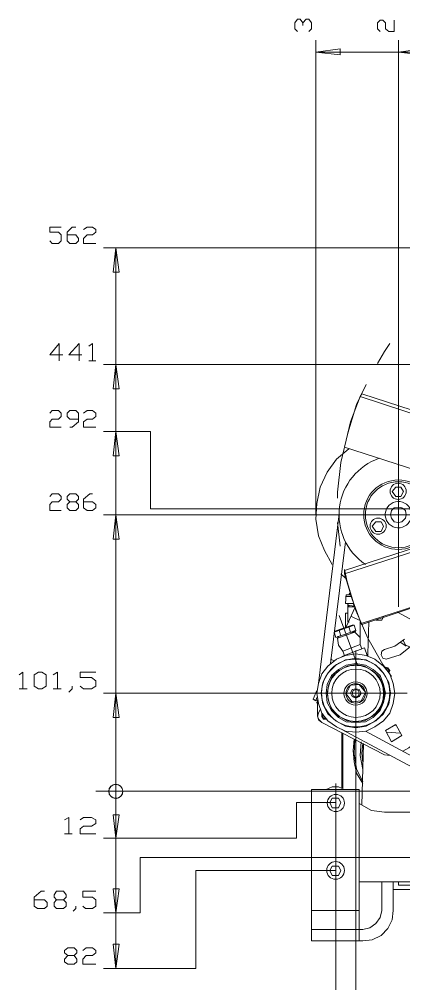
# Model space of a CAD drawing. Header units: millimetres. Extents: x 0.2 to 11.3, y 0.2 to 8.
# Drawn here: x 3.907 to 4.644, y 4.7 to 6.549 of the extents above; entities that cross this region are included whole.
import ezdxf

# ---------------------------------------------------------------- set-up
doc = ezdxf.new("R2010")
doc.units = ezdxf.units.MM
doc.layers.add('PDF_几何图形', color=7, linetype='Continuous')

msp = doc.modelspace()

# ---------------------------------------------------------------- linework, layer by layer
at = {"layer": 'PDF_几何图形', "lineweight": 13}
for points in [[(4.44, 6.5256), (4.435, 6.5306), (4.435, 6.5422), (4.44, 6.5489), (4.445, 6.5489), (4.45, 6.5422), (4.45, 6.5372), (4.45, 6.5422), (4.4567, 6.5489), (4.4617, 6.5489), (4.4667, 6.5422), (4.4667, 6.5306), (4.4617, 6.5256)], [(4.5983, 6.5256), (4.5933, 6.5306), (4.5933, 6.5422), (4.5983, 6.5472), (4.6033, 6.5472), (4.6083, 6.5422), (4.6083, 6.5306), (4.615, 6.5256), (4.625, 6.5256), (4.625, 6.5472)], [(4.475, 6.5089), (4.475, 5.5989)], [(4.6333, 6.5089), (4.6333, 5.5989)], [(4.475, 6.4856), (5.77, 6.4856)], [(3.9867, 6.1506), (3.965, 6.1506), (3.965, 6.1406), (3.9817, 6.1406), (3.9867, 6.1356), (3.9867, 6.1239), (3.9817, 6.1189), (3.97, 6.1189), (3.965, 6.1239)], [(3.9983, 6.1356), (4.015, 6.1356), (4.02, 6.1289), (4.02, 6.1239), (4.015, 6.1189), (4.0033, 6.1189), (3.9983, 6.1239), (3.9983, 6.1406), (4.0083, 6.1506), (4.015, 6.1506)], [(4.03, 6.1456), (4.0367, 6.1506), (4.0467, 6.1506), (4.0533, 6.1456), (4.0533, 6.1406), (4.0467, 6.1356), (4.0367, 6.1356), (4.03, 6.1289), (4.03, 6.1189), (4.0533, 6.1189)], [(4.0683, 6.1106), (4.95, 6.1106)], [(4.0917, 6.1106), (4.0917, 4.7289)], [(3.99, 5.9056), (3.965, 5.9056), (3.9833, 5.9272), (3.9833, 5.8939)], [(4.0217, 5.8939), (4.0217, 5.9272), (4.0017, 5.9056), (4.0267, 5.9056)], [(4.04, 5.9222), (4.0467, 5.9272), (4.0467, 5.8939), (4.04, 5.8939), (4.0533, 5.8939)], [(4.6167, 5.9272), (4.6067, 5.9122), (4.5933, 5.8889)], [(4.0683, 5.8872), (4.9833, 5.8872), (5.015, 5.8872), (5.015, 5.8256), (5.0183, 5.8489), (5.0217, 5.8622), (5.0317, 5.8722), (5.045, 5.8756)], [(4.5717, 5.8489), (4.5533, 5.8106), (4.5367, 5.7556), (4.5233, 5.6989), (4.5167, 5.6422), (4.5167, 5.6306)], [(4.53, 5.7289), (4.5417, 5.7772), (4.56, 5.8256), (4.5633, 5.8306)], [(4.895, 5.7156), (4.56, 5.8256), (4.5633, 5.8306), (4.8983, 5.7222)], [(3.965, 5.7939), (3.97, 5.7989), (3.9817, 5.7989), (3.9867, 5.7939), (3.9867, 5.7872), (3.9817, 5.7822), (3.97, 5.7822), (3.965, 5.7772), (3.965, 5.7672), (3.9867, 5.7672)], [(4.0033, 5.7672), (4.0083, 5.7672), (4.02, 5.7772), (4.02, 5.7939), (4.015, 5.7989), (4.0033, 5.7989), (3.9983, 5.7939), (3.9983, 5.7872), (4.0033, 5.7822), (4.02, 5.7822)], [(4.03, 5.7939), (4.0367, 5.7989), (4.0467, 5.7989), (4.0533, 5.7939), (4.0533, 5.7872), (4.0467, 5.7822), (4.0367, 5.7822), (4.03, 5.7772), (4.03, 5.7672), (4.0533, 5.7672)], [(4.0683, 5.7589), (4.1583, 5.7589), (4.1583, 5.6106), (4.8533, 5.6106)], [(4.6333, 5.4222), (4.6333, 5.7622)], [(4.5067, 5.5039), (4.4917, 5.5306), (4.48, 5.5589), (4.475, 5.5906), (4.4767, 5.6206), (4.4833, 5.6522), (4.4967, 5.6806), (4.515, 5.7056), (4.5383, 5.7256)], [(4.53, 5.7289), (4.865, 5.6206), (4.53, 5.7289)], [(4.53, 5.7289), (4.53, 5.7289)], [(3.965, 5.6339), (3.97, 5.6389), (3.9817, 5.6389), (3.9867, 5.6339), (3.9867, 5.6289), (3.9817, 5.6239), (3.97, 5.6239), (3.965, 5.6189), (3.965, 5.6072), (3.9867, 5.6072)], [(4.015, 5.6239), (4.02, 5.6189), (4.02, 5.6122), (4.015, 5.6072), (4.0033, 5.6072), (3.9983, 5.6122), (3.9983, 5.6189), (4.0033, 5.6239), (4.015, 5.6239), (4.02, 5.6289), (4.02, 5.6339), (4.015, 5.6389), (4.0033, 5.6389), (3.9983, 5.6339), (3.9983, 5.6289), (4.0033, 5.6239)], [(4.03, 5.6239), (4.0467, 5.6239), (4.0533, 5.6189), (4.0533, 5.6122), (4.0467, 5.6072), (4.0367, 5.6072), (4.03, 5.6122), (4.03, 5.6289), (4.0417, 5.6389), (4.0467, 5.6389)], [(4.0683, 5.5989), (4.4583, 5.5989)], [(4.4467, 5.5989), (4.7983, 5.5989)], [(4.48, 5.2756), (4.52, 5.6006)], [(4.5167, 5.5839), (4.5217, 5.5389)], [(4.53, 5.4856), (4.53, 5.4922), (4.865, 5.6006), (4.865, 5.5939), (4.53, 5.4856), (4.545, 5.4372), (4.5617, 5.3906), (4.8983, 5.4989), (4.5633, 5.3889), (4.5617, 5.3906)], [(4.5317, 5.5472), (4.5033, 5.3139)], [(4.53, 5.4939), (4.535, 5.4706), (4.5517, 5.4156), (4.575, 5.3622), (4.6033, 5.3122), (4.62, 5.2889)], [(4.5233, 5.4856), (4.5317, 5.4772)], [(4.5317, 5.4422), (4.5433, 5.4422), (4.5417, 5.4456), (4.5333, 5.4456), (4.5317, 5.4289), (4.5367, 5.4289), (4.5367, 5.4256), (4.5383, 5.4256), (4.5383, 5.4222)], [(4.5383, 5.4456), (4.54, 5.4489)], [(4.55, 5.4222), (4.5367, 5.4222), (4.5367, 5.4256), (4.5483, 5.4239), (4.5467, 5.4289), (4.5317, 5.4289)], [(4.5333, 5.3839), (4.55, 5.4206)], [(4.5367, 5.4222), (4.5367, 5.3939), (4.5383, 5.3939), (4.5383, 5.3922)], [(4.555, 5.3106), (4.52, 5.4056)], [(4.5317, 5.3822), (4.5317, 5.4106), (4.5367, 5.4106)], [(4.5433, 5.4039), (4.5583, 5.3972)], [(4.605, 5.4039), (4.6017, 5.3972), (4.59, 5.3972)], [(4.6317, 5.4122), (4.675, 5.3889), (4.6833, 5.3806), (4.6867, 5.3672), (4.6683, 5.1739), (4.6633, 5.1606), (4.6533, 5.1522), (4.6417, 5.1456)], [(4.5117, 5.3756), (4.545, 5.3872), (4.5483, 5.3872), (4.51, 5.3739), (4.5133, 5.3639), (4.5517, 5.3772), (4.55, 5.3739), (4.5167, 5.3622), (4.5183, 5.3489), (4.5267, 5.3372)], [(4.5383, 5.3839), (4.5417, 5.3739), (4.55, 5.3739), (4.5483, 5.3772)], [(4.5517, 5.3772), (4.5483, 5.3872)], [(4.56, 5.3939), (4.56, 5.3639)], [(4.5767, 5.3939), (4.575, 5.3322), (4.575, 5.3272)], [(4.5183, 5.3622), (4.5167, 5.3656), (4.5233, 5.3672), (4.52, 5.3772)], [(4.56, 5.3506), (4.56, 5.3639), (4.55, 5.3739)], [(4.5583, 5.3656), (4.56, 5.3672)], [(4.5733, 5.3289), (4.5683, 5.3439), (4.525, 5.3272)], [(4.53, 5.3289), (4.5267, 5.3372), (4.56, 5.3506), (4.5633, 5.3422)], [(4.66, 5.3489), (4.6367, 5.3306), (4.61, 5.3222), (4.6033, 5.3239), (4.6, 5.3306), (4.6017, 5.3372), (4.6067, 5.3406), (4.6267, 5.3472), (4.645, 5.3606)], [(4.6483, 5.3472), (4.6383, 5.3539)], [(4.6433, 5.3589), (4.6433, 5.3572), (4.6467, 5.3489), (4.655, 5.3456), (4.6567, 5.3456)], [(4.6267, 5.2572), (4.6233, 5.2756), (4.6167, 5.2939), (4.605, 5.3089), (4.5883, 5.3222), (4.5717, 5.3289), (4.5517, 5.3322), (4.5317, 5.3289), (4.515, 5.3222), (4.4983, 5.3089), (4.4867, 5.2939), (4.48, 5.2756), (4.4767, 5.2572), (4.48, 5.2372), (4.4867, 5.2189), (4.4983, 5.2039), (4.515, 5.1922), (4.5317, 5.1839), (4.5517, 5.1822), (4.5717, 5.1839), (4.5883, 5.1922), (4.605, 5.2039), (4.6167, 5.2189), (4.6233, 5.2372), (4.6267, 5.2572), (4.6183, 5.2572), (4.615, 5.2772), (4.605, 5.2956), (4.59, 5.3106), (4.5717, 5.3206), (4.5517, 5.3222), (4.5317, 5.3206), (4.5133, 5.3106), (4.4983, 5.2956), (4.4883, 5.2772), (4.485, 5.2572), (4.4883, 5.2356), (4.4983, 5.2172), (4.5133, 5.2039), (4.5317, 5.1939), (4.5517, 5.1906), (4.5717, 5.1939), (4.59, 5.2039), (4.605, 5.2172), (4.615, 5.2356), (4.6183, 5.2572)], [(4.525, 5.3272), (4.525, 5.3272)], [(4.5517, 5.1572), (4.5517, 5.3389)], [(4.6067, 5.2572), (4.6033, 5.2739), (4.5967, 5.2889), (4.5833, 5.3006), (4.5683, 5.3089), (4.5517, 5.3122), (4.535, 5.3089), (4.52, 5.3006), (4.5067, 5.2889), (4.5, 5.2739), (4.4967, 5.2572), (4.5, 5.2406), (4.5067, 5.2239), (4.52, 5.2122), (4.535, 5.2039), (4.5517, 5.2022), (4.5683, 5.2039), (4.5833, 5.2122), (4.5967, 5.2239), (4.6033, 5.2406), (4.6067, 5.2572), (4.6083, 5.2572), (4.605, 5.2739), (4.5983, 5.2906), (4.585, 5.3022), (4.57, 5.3106), (4.5517, 5.3139), (4.5333, 5.3106), (4.5183, 5.3022), (4.505, 5.2906), (4.4967, 5.2739), (4.495, 5.2572), (4.4967, 5.2389), (4.505, 5.2239), (4.5183, 5.2106), (4.5333, 5.2022), (4.5517, 5.2006), (4.57, 5.2022), (4.585, 5.2106), (4.5983, 5.2239), (4.605, 5.2389), (4.6083, 5.2572)], [(4.5033, 5.3222), (4.51, 5.3189)], [(4.6167, 5.3006), (4.6133, 5.3056), (4.6067, 5.3072), (4.6133, 5.3056), (4.6167, 5.3006), (4.615, 5.2956)], [(3.9067, 5.2922), (3.9133, 5.2972), (3.9133, 5.2656), (3.9067, 5.2656), (3.9217, 5.2656)], [(3.9717, 5.2922), (3.98, 5.2972), (3.98, 5.2656), (3.9867, 5.2656), (3.9717, 5.2656)], [(4.0233, 5.2706), (4.03, 5.2656), (4.045, 5.2656), (4.0533, 5.2706), (4.0533, 5.2806), (4.045, 5.2872), (4.0233, 5.2872), (4.0233, 5.2972), (4.0533, 5.2972)], [(4.615, 5.3006), (4.615, 5.2972), (4.615, 5.3006), (4.6133, 5.3039), (4.6083, 5.3056)], [(4.0083, 5.2656), (4.0083, 5.2706), (4.0083, 5.2656), (4.0017, 5.2589)], [(4.0683, 5.2572), (4.4533, 5.2572)], [(4.4467, 5.2572), (4.65, 5.2572)], [(4.47, 5.2456), (4.4767, 5.2622)], [(4.5617, 5.2572), (4.5583, 5.2639), (4.5517, 5.2656), (4.545, 5.2639), (4.5417, 5.2572), (4.545, 5.2506), (4.5517, 5.2472), (4.5583, 5.2506), (4.5617, 5.2572), (4.5583, 5.2572), (4.5567, 5.2622), (4.5517, 5.2639), (4.5467, 5.2622), (4.545, 5.2572), (4.5467, 5.2522), (4.5517, 5.2489), (4.5567, 5.2522), (4.5583, 5.2572)], [(4.5517, 3.8656), (4.5517, 5.2572)], [(4.4767, 5.2489), (4.475, 5.2422), (4.47, 5.2456), (4.475, 5.2439), (4.4783, 5.2439)], [(4.6183, 5.1372), (4.6067, 5.1389), (4.4867, 5.2006), (4.48, 5.2056), (4.4783, 5.2139), (4.4783, 5.2422), (4.4767, 5.2389), (4.4783, 5.2372)], [(4.4833, 5.2256), (4.48, 5.2189), (4.4783, 5.2122), (4.4817, 5.2056), (4.4867, 5.2006)], [(4.4867, 5.2189), (4.4867, 5.2122), (4.49, 5.2072), (4.495, 5.2072)], [(4.4883, 5.2122), (4.4883, 5.2172), (4.4883, 5.2122), (4.49, 5.2089), (4.495, 5.2089)], [(4.4967, 5.2072), (4.4933, 5.2072)], [(4.63, 5.1956), (4.625, 5.1956)], [(4.525, 5.1872), (4.9667, 4.9506)], [(4.525, 5.0756), (4.525, 5.1806), (4.5267, 5.1806), (4.5267, 5.0756)], [(4.9333, 4.9889), (4.57, 5.1839)], [(4.6383, 5.1806), (4.61, 5.1822)], [(4.565, 5.0839), (4.5533, 5.1039), (4.5483, 5.1256), (4.5467, 5.1472), (4.5483, 5.1689)], [(4.565, 5.0872), (4.5533, 5.1122), (4.5483, 5.1406), (4.55, 5.1689)], [(4.565, 5.1106), (4.56, 5.1372), (4.5617, 5.1639)], [(4.5667, 5.1606), (4.5633, 5.0422)], [(4.565, 5.1239), (4.5633, 5.1422), (4.565, 5.1606)], [(6.0183, 5.0689), (5.0683, 5.0689), (4.0533, 5.0689)], [(4.5583, 4.7822), (4.5583, 5.0722), (4.4667, 5.0722), (4.4667, 4.7822), (4.565, 4.7822), (4.5833, 4.7839), (4.6, 4.7922), (4.6133, 4.8056), (4.6217, 4.8222), (4.6233, 4.8406), (4.6233, 4.8956)], [(4.475, 5.0689), (4.6367, 5.0689)], [(4.53, 5.0722), (4.5183, 5.0772), (4.5067, 5.0772), (4.495, 5.0722)], [(4.5133, 4.8739), (4.5133, 5.0839)], [(4.7383, 5.0722), (4.735, 5.0556), (4.7267, 5.0422), (4.7133, 5.0322), (4.6983, 5.0289), (4.6067, 5.0289), (4.5817, 5.0322), (4.5583, 5.0456)], [(4.0683, 4.9789), (4.4383, 4.9789), (4.4383, 5.0472), (4.5133, 5.0472)], [(3.9933, 4.9872), (4.0083, 4.9872), (4.0017, 4.9872), (4.0017, 5.0189), (3.9933, 5.0139)], [(4.0233, 5.0139), (4.03, 5.0189), (4.045, 5.0189), (4.0533, 5.0139), (4.0533, 5.0072), (4.045, 5.0022), (4.03, 5.0022), (4.0233, 4.9972), (4.0233, 4.9872), (4.0533, 4.9872)], [(4.0683, 4.8356), (4.1383, 4.8356), (4.1383, 4.9422), (4.7, 4.9422), (4.7, 3.8656)], [(4.0683, 4.7289), (4.245, 4.7289), (4.245, 4.9172), (4.5133, 4.9172), (4.5133, 3.9639), (4.36, 3.9639), (4.36, 3.8656)], [(4.4667, 4.8039), (4.565, 4.8039), (4.5783, 4.8072), (4.59, 4.8156), (4.5983, 4.8272), (4.6017, 4.8406), (4.6017, 4.8956)], [(4.5583, 4.8956), (4.7533, 4.8956), (4.7667, 4.8922), (4.78, 4.8889), (4.7933, 4.8922), (4.8033, 4.8989)], [(4.6333, 4.8956), (4.6333, 4.8889), (4.6883, 4.8889)], [(3.955, 4.8772), (3.9483, 4.8772), (3.935, 4.8656), (3.935, 4.8489), (3.9417, 4.8439), (3.955, 4.8439), (3.96, 4.8489), (3.96, 4.8556), (3.955, 4.8606), (3.935, 4.8606)], [(3.9783, 4.8606), (3.9733, 4.8656), (3.9733, 4.8706), (3.9783, 4.8772), (3.9917, 4.8772), (3.9967, 4.8706), (3.9967, 4.8656), (3.9917, 4.8606), (3.9783, 4.8606), (3.9733, 4.8556), (3.9733, 4.8489), (3.9783, 4.8439), (3.9917, 4.8439), (3.9967, 4.8489), (3.9967, 4.8556), (3.9917, 4.8606)], [(4.0283, 4.8489), (4.0333, 4.8439), (4.0467, 4.8439), (4.0533, 4.8489), (4.0533, 4.8606), (4.0467, 4.8656), (4.0283, 4.8656), (4.0283, 4.8772), (4.0533, 4.8772)], [(4.6967, 4.8806), (4.6233, 4.8806)], [(4.015, 4.8439), (4.015, 4.8489), (4.015, 4.8439), (4.01, 4.8389)], [(4.4667, 4.8406), (4.5583, 4.8406)], [(4.0117, 4.7539), (4.0167, 4.7472), (4.0167, 4.7422), (4.0117, 4.7372), (4, 4.7372), (3.9933, 4.7422), (3.9933, 4.7472), (4, 4.7539), (4.0117, 4.7539), (4.0167, 4.7589), (4.0167, 4.7639), (4.0117, 4.7689), (4, 4.7689), (3.9933, 4.7639), (3.9933, 4.7589), (4, 4.7539)], [(4.0283, 4.7639), (4.035, 4.7689), (4.0467, 4.7689), (4.0533, 4.7639), (4.0533, 4.7589), (4.0467, 4.7539), (4.035, 4.7539), (4.0283, 4.7472), (4.0283, 4.7372), (4.0533, 4.7372)]]:
    msp.add_lwpolyline(points, dxfattribs=at)
for points in [[(4.5217, 6.4922), (4.5217, 6.4806), (4.475, 6.4856)], [(4.68, 6.4922), (4.68, 6.4806), (4.6333, 6.4856)], [(4.0983, 6.0639), (4.0867, 6.0639), (4.0917, 6.1106)], [(4.0983, 5.8406), (4.0867, 5.8406), (4.0917, 5.8872)], [(4.0983, 5.7122), (4.0867, 5.7122), (4.0917, 5.7589)], [(4.6383, 5.6522), (4.6433, 5.6439), (4.6383, 5.6339), (4.6283, 5.6339), (4.6217, 5.6439), (4.6283, 5.6522)], [(4.6483, 5.5989), (4.6467, 5.6072), (4.64, 5.6122), (4.6333, 5.6139), (4.625, 5.6122), (4.62, 5.6072), (4.6183, 5.5989), (4.62, 5.5922), (4.625, 5.5856), (4.6333, 5.5839), (4.64, 5.5856), (4.6467, 5.5922)], [(4.0983, 5.5522), (4.0867, 5.5522), (4.0917, 5.5989)], [(4.6, 5.5856), (4.59, 5.5856), (4.5833, 5.5772), (4.59, 5.5672), (4.6, 5.5672), (4.605, 5.5772)], [(3.9433, 5.2656), (3.95, 5.2656), (3.9583, 5.2706), (3.9583, 5.2922), (3.95, 5.2972), (3.9433, 5.2972), (3.935, 5.2922), (3.935, 5.2706)], [(4.5583, 5.2739), (4.5417, 5.2722), (4.5333, 5.2556), (4.545, 5.2406), (4.5617, 5.2422), (4.57, 5.2589)], [(4.0983, 5.2106), (4.0867, 5.2106), (4.0917, 5.2572)], [(4.64, 5.1756), (4.6283, 5.1972), (4.6083, 5.1856), (4.62, 5.1639)], [(4.5183, 5.0556), (4.5067, 5.0556), (4.5017, 5.0472), (4.5067, 5.0372), (4.5183, 5.0372), (4.5233, 5.0472)], [(4.0983, 5.0239), (4.0917, 4.9789), (4.0867, 5.0239)], [(4.5183, 4.9256), (4.5067, 4.9256), (4.5017, 4.9172), (4.5067, 4.9072), (4.5183, 4.9072), (4.5233, 4.9172)], [(4.0983, 4.8822), (4.0917, 4.8356), (4.0867, 4.8822)], [(4.0983, 4.7756), (4.0917, 4.7289), (4.0867, 4.7756)]]:
    msp.add_lwpolyline(points, close=True, dxfattribs=at)
msp.add_lwpolyline([(4.6586, 5.5989, -7.180657), (4.655, 5.6122), (4.6586, 5.5989)], format="xyb", dxfattribs=at)
msp.add_lwpolyline([(4.1033, 5.0756, 7.645605), (4.1052, 5.0689, -7.645605)], format="xyb", close=True, dxfattribs=at)
for centre, radius in [((4.6334, 5.5991), 0.0666), ((4.6333, 5.599), 0.0633), ((4.6329, 5.6439), 0.0155), ((4.5945, 5.5772), 0.0155), ((4.5514, 5.2576), 0.0653), ((4.5513, 5.2565), 0.0538), ((4.552, 5.2569), 0.0464), ((4.5512, 5.2564), 0.0222), ((4.5514, 5.2564), 0.0186), ((4.0916, 5.0689), 0.0134), ((4.0916, 5.0689), 0.0134), ((4.0916, 5.0689), 0.0134), ((4.5135, 5.0464), 0.0165), ((4.513, 4.9172), 0.017)]:
    msp.add_circle(centre, radius, dxfattribs=at)
for centre, radius, start, end in [((4.6341, 5.5989), 0.1146, 109.0424, 236.0146), ((4.0917, 5.0688), 0.0134, 30.2566, 0.45), ((4.0917, 5.0688), 0.0134, 30.2566, 0.45), ((4.0917, 5.0688), 0.0134, 30.2566, 0.45)]:
    msp.add_arc(centre, radius, start, end, dxfattribs=at)

doc.saveas('drawing.dxf')
